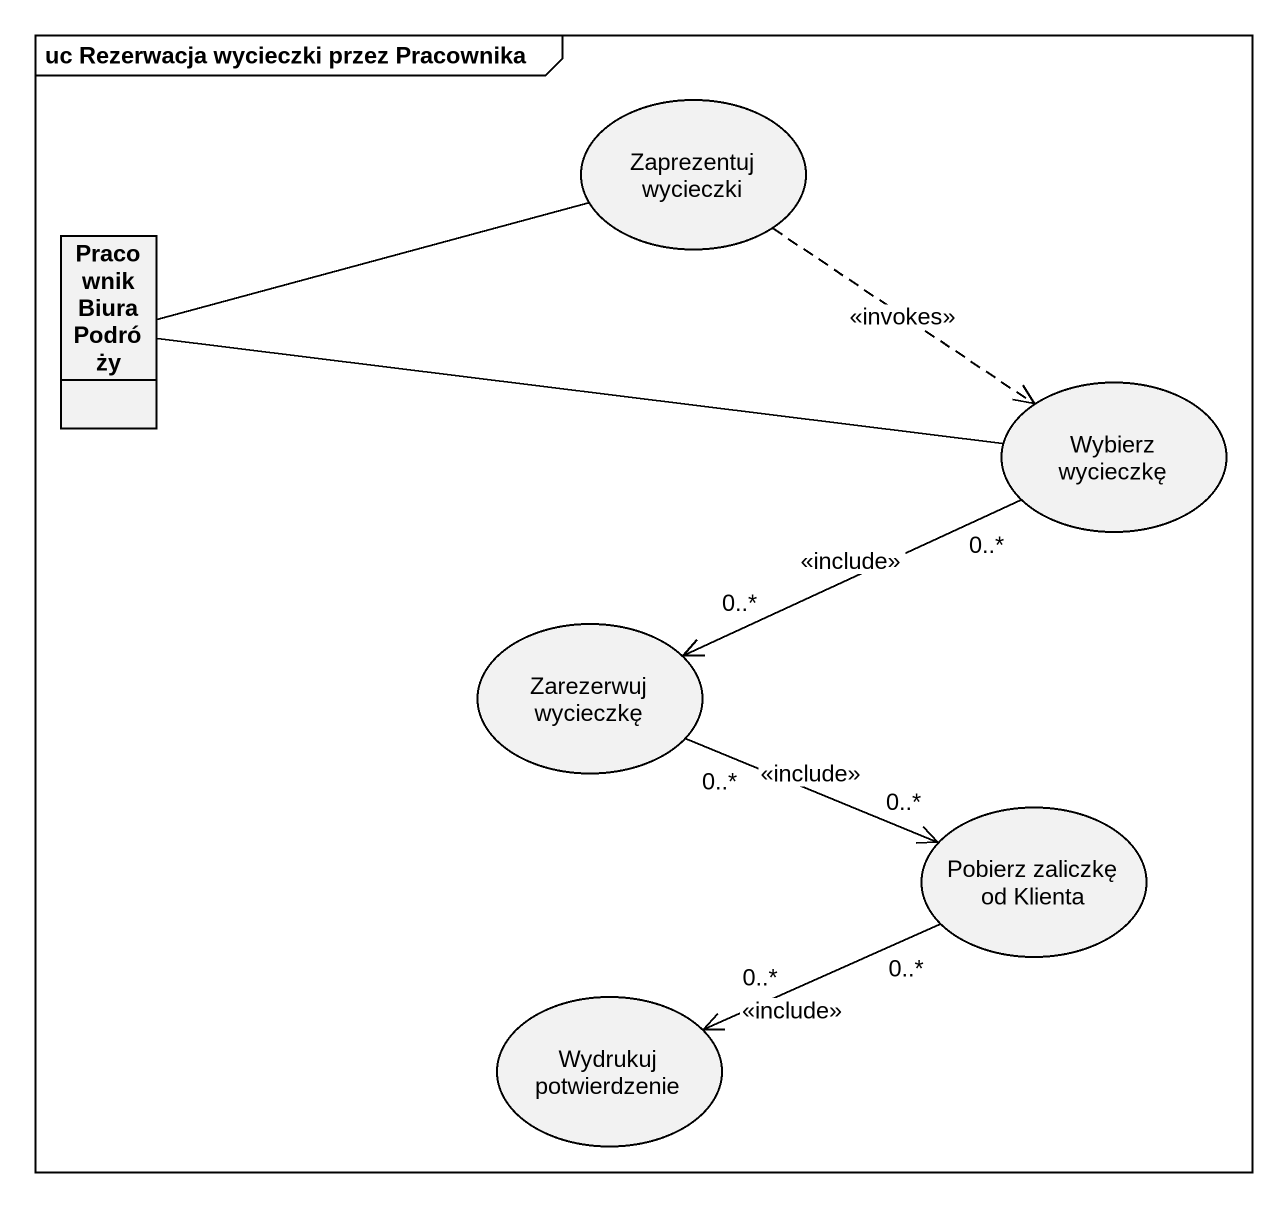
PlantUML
@startuml
mainframe uc Rezerwacja wycieczki przez Pracownika
allowmixing
hide circle
hide empty members
usecase "Zaprezentuj wycieczki" as Zaprezentuj_wycieczki
class "Pracownik Biura Podróży" as Pracownik_Biura_Podróży
usecase "Wybierz wycieczkę" as Wybierz_wycieczkę
usecase "Zarezerwuj wycieczkę" as Zarezerwuj_wycieczkę
usecase "Pobierz zaliczkę od Klienta" as Pobierz_zaliczkę_od_Klienta
usecase "Wydrukuj potwierdzenie" as Wydrukuj_potwierdzenie
Zaprezentuj_wycieczki ..> Wybierz_wycieczkę : <<invokes>>
Pracownik_Biura_Podróży -right- Zaprezentuj_wycieczki
Pracownik_Biura_Podróży -right- Wybierz_wycieczkę
Wybierz_wycieczkę "0..*" -left-> "0..*" Zarezerwuj_wycieczkę : <<include>>
Zarezerwuj_wycieczkę "0..*" -right-> "0..*" Pobierz_zaliczkę_od_Klienta : <<include>>
Pobierz_zaliczkę_od_Klienta "0..*" -left-> "0..*" Wydrukuj_potwierdzenie : <<include>>
@enduml
